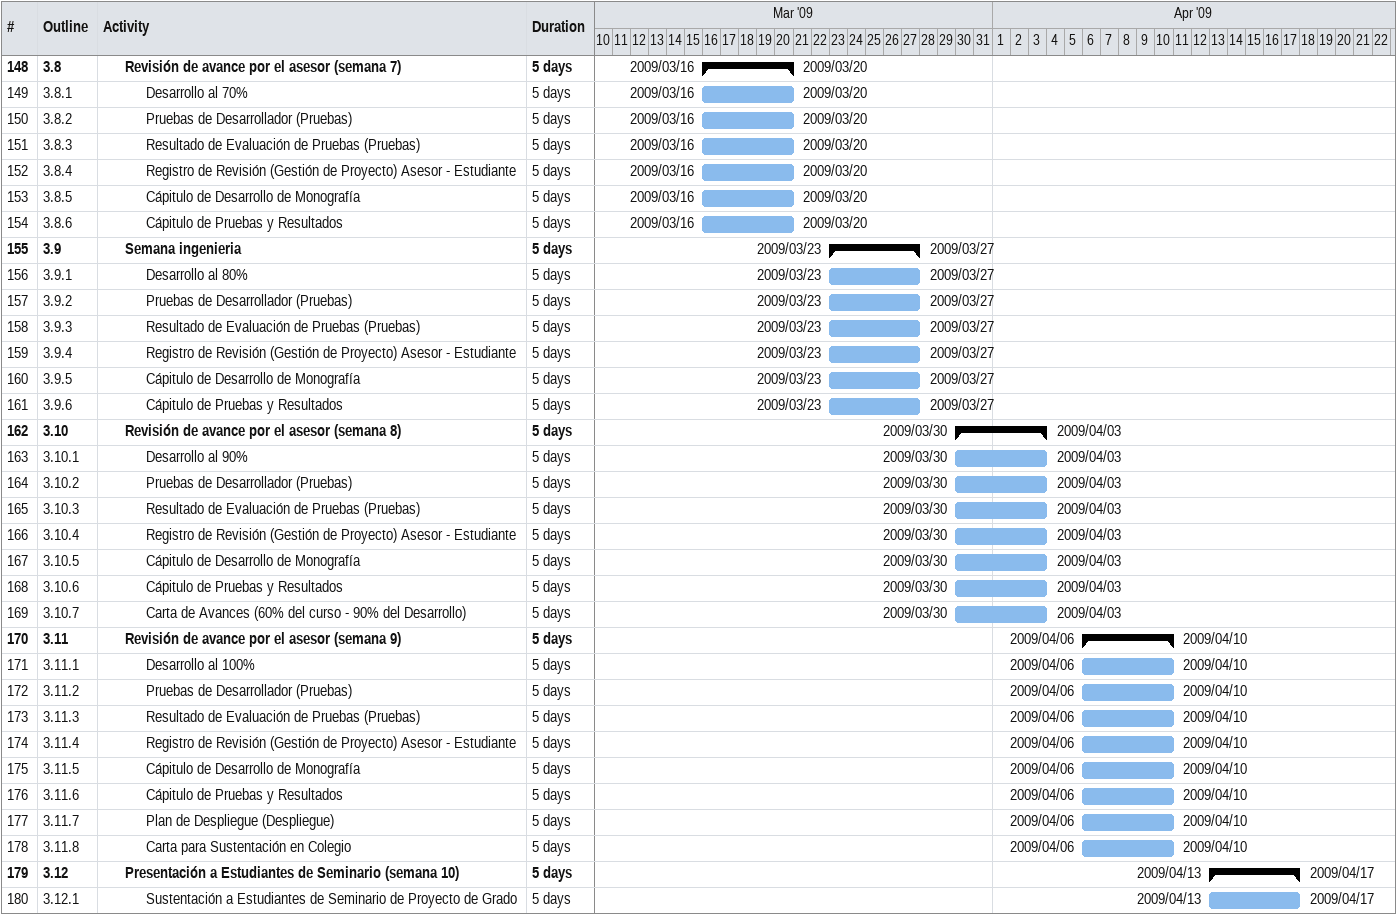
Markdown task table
| ID | WBS | Task | Duration | Start | Finish |
|---|---|---|---|---|---|
| 148 | 3.8 | **Revisión de avance por el asesor (semana 7)** | 5d | 2009-03-16 | 2009-03-20 |
| 149 | 3.8.1 | Desarrollo al 70% | 5d | 2009-03-16 | 2009-03-20 |
| 150 | 3.8.2 | Pruebas de Desarrollador (Pruebas) | 5d | 2009-03-16 | 2009-03-20 |
| 151 | 3.8.3 | Resultado de Evaluación de Pruebas (Pruebas) | 5d | 2009-03-16 | 2009-03-20 |
| 152 | 3.8.4 | Registro de Revisión (Gestión de Proyecto) Asesor - Estudiante | 5d | 2009-03-16 | 2009-03-20 |
| 153 | 3.8.5 | Cápitulo de Desarrollo de Monografía | 5d | 2009-03-16 | 2009-03-20 |
| 154 | 3.8.6 | Cápitulo de Pruebas y Resultados | 5d | 2009-03-16 | 2009-03-20 |
| 155 | 3.9 | **Semana ingenieria** | 5d | 2009-03-23 | 2009-03-27 |
| 156 | 3.9.1 | Desarrollo al 80% | 5d | 2009-03-23 | 2009-03-27 |
| 157 | 3.9.2 | Pruebas de Desarrollador (Pruebas) | 5d | 2009-03-23 | 2009-03-27 |
| 158 | 3.9.3 | Resultado de Evaluación de Pruebas (Pruebas) | 5d | 2009-03-23 | 2009-03-27 |
| 159 | 3.9.4 | Registro de Revisión (Gestión de Proyecto) Asesor - Estudiante | 5d | 2009-03-23 | 2009-03-27 |
| 160 | 3.9.5 | Cápitulo de Desarrollo de Monografía | 5d | 2009-03-23 | 2009-03-27 |
| 161 | 3.9.6 | Cápitulo de Pruebas y Resultados | 5d | 2009-03-23 | 2009-03-27 |
| 162 | 3.10 | **Revisión de avance por el asesor (semana 8)** | 5d | 2009-03-30 | 2009-04-03 |
| 163 | 3.10.1 | Desarrollo al 90% | 5d | 2009-03-30 | 2009-04-03 |
| 164 | 3.10.2 | Pruebas de Desarrollador (Pruebas) | 5d | 2009-03-30 | 2009-04-03 |
| 165 | 3.10.3 | Resultado de Evaluación de Pruebas (Pruebas) | 5d | 2009-03-30 | 2009-04-03 |
| 166 | 3.10.4 | Registro de Revisión (Gestión de Proyecto) Asesor - Estudiante | 5d | 2009-03-30 | 2009-04-03 |
| 167 | 3.10.5 | Cápitulo de Desarrollo de Monografía | 5d | 2009-03-30 | 2009-04-03 |
| 168 | 3.10.6 | Cápitulo de Pruebas y Resultados | 5d | 2009-03-30 | 2009-04-03 |
| 169 | 3.10.7 | Carta de Avances (60% del curso - 90% del Desarrollo) | 5d | 2009-03-30 | 2009-04-03 |
| 170 | 3.11 | **Revisión de avance por el asesor (semana 9)** | 5d | 2009-04-06 | 2009-04-10 |
| 171 | 3.11.1 | Desarrollo al 100% | 5d | 2009-04-06 | 2009-04-10 |
| 172 | 3.11.2 | Pruebas de Desarrollador (Pruebas) | 5d | 2009-04-06 | 2009-04-10 |
| 173 | 3.11.3 | Resultado de Evaluación de Pruebas (Pruebas) | 5d | 2009-04-06 | 2009-04-10 |
| 174 | 3.11.4 | Registro de Revisión (Gestión de Proyecto) Asesor - Estudiante | 5d | 2009-04-06 | 2009-04-10 |
| 175 | 3.11.5 | Cápitulo de Desarrollo de Monografía | 5d | 2009-04-06 | 2009-04-10 |
| 176 | 3.11.6 | Cápitulo de Pruebas y Resultados | 5d | 2009-04-06 | 2009-04-10 |
| 177 | 3.11.7 | Plan de Despliegue (Despliegue) | 5d | 2009-04-06 | 2009-04-10 |
| 178 | 3.11.8 | Carta para Sustentación en Colegio | 5d | 2009-04-06 | 2009-04-10 |
| 179 | 3.12 | **Presentación a Estudiantes de Seminario (semana 10)** | 5d | 2009-04-13 | 2009-04-17 |
| 180 | 3.12.1 | Sustentación a Estudiantes de Seminario de Proyecto de Grado | 5d | 2009-04-13 | 2009-04-17 |
